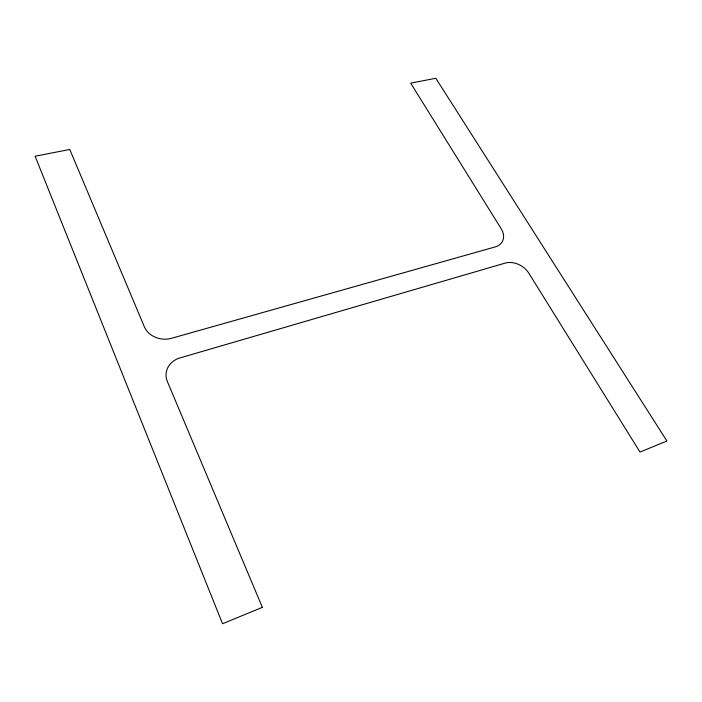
<?xml version="1.0" encoding="UTF-8"?>
<svg xmlns="http://www.w3.org/2000/svg" width="702" height="702" viewBox="0 0 702 702"><rect width="100%" height="100%" fill="white"/><g stroke="black" fill="none" stroke-linecap="round" stroke-linejoin="round"><path stroke-width="1.05" d="M262.355 607.353L222.543 623.727L35.1 156.221L69.77 149.473L144.314 326.711A20.999 17.664 7.8 0 0 171.455 338.311L495.287 246.893A17.954 13.356 28.8 0 0 501.228 228.817L410.688 83.161L435.819 78.273L666.9 441.005L640.013 452.062L528.817 273.192A18.427 13.908 31.5 0 0 505.221 263.092L179.923 357.941A21.437 18.691 9 0 0 167.409 381.616L262.355 607.353"/></g></svg>
